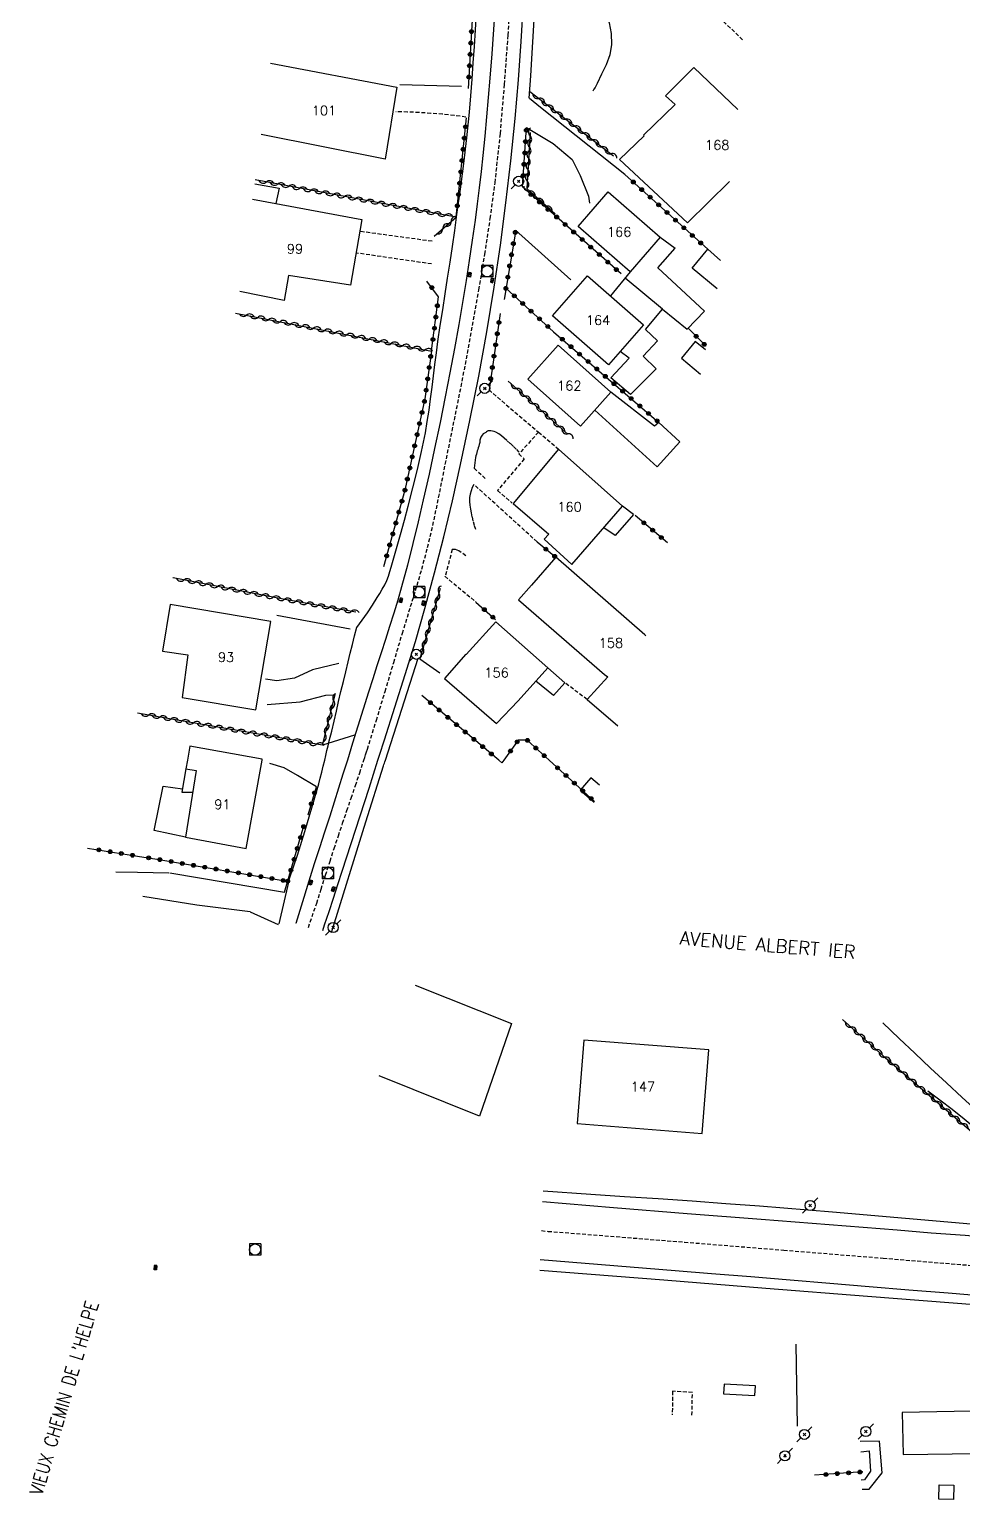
# Model space of a CAD drawing. Header units: millimetres. Extents: x 159000 to 160002, y 156999 to 158000.
# Drawn here: x 158999.7 to 159122.9, y 157573.4 to 157767.4 of the extents above; entities that cross this region are included whole.
import ezdxf
from ezdxf.enums import TextEntityAlignment as Align

# ---------------------------------------------------------------- set-up
doc = ezdxf.new("R2010")
doc.units = ezdxf.units.MM
doc.linetypes.add('DASHED', pattern=[0.75, 0.5, -0.25])
doc.layers.get('0').update_dxf_attribs({"linetype": 'CONTINUOUS'})
for name, color, linetype in [('W0001', 6, 'DASHED'), ('W0014', 7, 'CONTINUOUS'), ('W0017', 7, 'CONTINUOUS'), ('W0051', 7, 'CONTINUOUS'), ('W0101', 7, 'CONTINUOUS'), ('W0104', 1, 'CONTINUOUS'), ('W0112', 1, 'DASHED'), ('W0300', 7, 'CONTINUOUS'), ('W0310', 3, 'CONTINUOUS'), ('W0323', 7, 'CONTINUOUS'), ('W0401', 7, 'CONTINUOUS'), ('W0420', 7, 'CONTINUOUS'), ('W0473', 7, 'CONTINUOUS'), ('W0989', 7, 'CONTINUOUS'), ('W0991', 7, 'CONTINUOUS')]:
    doc.layers.add(name, color=color, linetype=linetype)
doc.styles.get("Standard").update_dxf_attribs({"font": 'romans.shx', "width": 0.85})

# ---------------------------------------------------------------- blocks, each defined once
blk = doc.blocks.new('T420')
for p, q in [((0.75, 0.75), (-0.75, 0.75)), ((-0.75, 0.75), (-0.75, -0.75)), ((0.75, 0.75), (0.75, -0.75)), ((0.75, -0.75), (-0.75, -0.75))]:
    blk.add_line(p, q)
blk.add_ellipse((0, 0), major_axis=(-0.53, 0.53), ratio=1, start_param=3.926991, end_param=10.210176)
blk = doc.blocks.new('T401')
for p, q in [((-0.3, 0.3), (0, 0.3)), ((-0.3, -0.25), (-0.3, 0.3)), ((-0.3, 0.15), (0, 0.15)), ((-0.3, 0), (0, 0)), ((0, 0.3), (0, -0.25)), ((-0.3, -0.15), (0, -0.15)), ((-0.3, -0.25), (-0.3, -0.3)), ((-0.3, -0.3), (0, -0.3)), ((0, -0.3), (0, -0.25))]:
    blk.add_line(p, q)
blk = doc.blocks.new('T473')
for p, q in [((-0.166667, 0.166667), (0.166667, -0.166667)), ((-0.166667, -0.166667), (0.166667, 0.166667)), ((0.500001, 0.500001), (1.000002, 1.000002)), ((-1.000002, -1.000002), (-0.500001, -0.500001))]:
    blk.add_line(p, q)
blk.add_ellipse((0, 0), major_axis=(0.471405, 0.471405), ratio=1, start_param=5.4977871438, end_param=11.780972451)
blk = doc.blocks.new('t310o')
at = {"color": 0, "linetype": 'Continuous'}
for centre, start, end in [((-0.5, 0.38), 216.8699, 323.1304), ((0.5, -0.37), 36.8699, 143.1303)]:
    blk.add_arc(centre, 0.625, start, end, dxfattribs=at)
blk = doc.blocks.new('t323o')
at = {"color": 0, "linetype": 'Continuous'}
for radius in [0.25, 0.15]:
    blk.add_circle((0, 0), radius, dxfattribs=at)

msp = doc.modelspace()

# ---------------------------------------------------------------- linework, layer by layer
at = {"layer": 'W0001'}
for points in [[(159043.87, 157671), (159043.99, 157671.36), (159044.11, 157671.73), (159044.22, 157672.09), (159044.34, 157672.46), (159045.53, 157676.27), (159046.68, 157680.09), (159047.82, 157683.92), (159048.96, 157687.75), (159049.82, 157690.57), (159050.69, 157693.39), (159051.52, 157696.23), (159052.29, 157699.08), (159052.98, 157701.99), (159053.6, 157704.91), (159054.18, 157707.84), (159054.77, 157710.77), (159055.67, 157715.16), (159056.56, 157719.56), (159057.42, 157723.96), (159058.23, 157728.36), (159059.05, 157733.06), (159059.84, 157737.77), (159060.56, 157742.49), (159061.19, 157747.22), (159061.89, 157753.7), (159062.44, 157760.19), (159062.92, 157766.69), (159063.35, 157773.19)], [(159036.55, 157648.94), (159036.55, 157648.94), (159037.66, 157652.13), (159038.24, 157653.99), (159038.82, 157655.84), (159039.42, 157657.69), (159039.96, 157659.36), (159040.52, 157661.02), (159041.08, 157662.69), (159041.64, 157664.35), (159042.21, 157666.01), (159042.77, 157667.67), (159043.33, 157669.33), (159043.87, 157671)], [(159067.31, 157608.92), (159068.2, 157608.83), (159072.69, 157608.48), (159077.18, 157608.13), (159081.67, 157607.77), (159086.17, 157607.41), (159099.29, 157606.35), (159112.42, 157605.29), (159125.54, 157604.21), (159138.67, 157603.14), (159144.97, 157602.63), (159151.27, 157602.11), (159157.58, 157601.6), (159163.88, 157601.08), (159170.18, 157600.57), (159176.49, 157600.05), (159182.79, 157599.53), (159189.09, 157599.02), (159202.16, 157597.96)]]:
    msp.add_lwpolyline(points, dxfattribs=at)
at = {"layer": 'W0014'}
for points in [[(159065.71, 157758.37), (159065.91, 157761.33), (159066.09, 157764.3), (159066.27, 157767.26), (159066.44, 157770.22), (159066.69, 157774.69), (159066.92, 157779.15), (159067.15, 157783.62), (159067.38, 157788.08), (159067.45, 157789.4), (159067.52, 157790.72), (159067.59, 157792.03), (159067.65, 157793.35)], [(159061.19, 157770.66), (159060.98, 157767.44), (159060.75, 157764.22), (159060.51, 157761.01), (159060.3, 157758.46), (159060.08, 157755.91), (159059.85, 157753.36), (159059.59, 157750.82), (159059.36, 157748.68), (159059.11, 157746.55), (159058.84, 157744.42), (159058.56, 157742.29), (159058.19, 157739.63), (159057.79, 157736.97), (159057.38, 157734.32), (159056.94, 157731.67), (159056.4, 157728.49), (159055.83, 157725.32), (159055.24, 157722.14), (159054.62, 157718.98), (159053.93, 157715.57), (159053.22, 157712.16), (159052.48, 157708.76), (159051.71, 157705.36), (159051.04, 157702.48), (159050.35, 157699.6), (159049.62, 157696.73), (159048.85, 157693.88), (159048.35, 157692.13), (159047.82, 157690.39), (159047.28, 157688.65), (159046.72, 157686.92), (159046.16, 157685.19), (159045.6, 157683.46), (159045.04, 157681.73), (159044.49, 157679.99), (159043.79, 157677.74), (159043.09, 157675.5), (159042.39, 157673.25), (159041.7, 157671)], [(159045.73, 157671), (159045.94, 157671.67), (159046.15, 157672.35), (159046.36, 157673.02), (159046.58, 157673.69), (159047.95, 157678.01), (159049.33, 157682.33), (159050.67, 157686.66), (159051.93, 157691.02), (159053.21, 157695.75), (159054.42, 157700.49), (159055.56, 157705.25), (159056.64, 157710.03), (159057.87, 157715.85), (159059.03, 157721.69), (159060.1, 157727.55), (159061.07, 157733.43), (159061.89, 157738.98), (159062.62, 157744.54), (159063.27, 157750.11), (159063.85, 157755.7), (159064.29, 157760.78), (159064.64, 157765.87), (159064.95, 157770.97)], [(159042.95, 157688.53), (159043.65, 157689.5), (159044.34, 157690.47), (159045, 157691.47), (159045.64, 157692.47), (159045.98, 157693.02), (159046.31, 157693.58), (159046.63, 157694.15), (159046.91, 157694.73), (159047.13, 157695.31), (159047.32, 157695.9), (159047.48, 157696.5), (159047.65, 157697.09), (159048.2, 157698.95), (159048.72, 157700.8), (159049.23, 157702.67), (159049.72, 157704.54), (159050.34, 157706.94), (159050.94, 157709.35), (159051.5, 157711.76), (159051.99, 157714.2), (159052.25, 157715.7), (159052.49, 157717.2), (159052.69, 157718.71), (159052.89, 157720.22), (159053.07, 157721.73), (159053.26, 157723.24), (159053.45, 157724.75), (159053.66, 157726.26), (159053.96, 157728.36), (159054.28, 157730.45), (159054.6, 157732.54), (159054.93, 157734.63), (159055.25, 157736.72), (159055.56, 157738.81), (159055.87, 157740.91), (159056.16, 157743), (159056.62, 157746.38), (159057.06, 157749.76), (159057.46, 157753.15), (159057.82, 157756.54), (159058.01, 157758.7), (159058.18, 157760.87), (159058.32, 157763.03), (159058.46, 157765.2), (159058.59, 157767.37), (159058.72, 157769.54)], [(159038.71, 157671), (159038.86, 157671.64), (159039.01, 157672.27), (159039.16, 157672.91), (159039.31, 157673.55), (159039.63, 157674.85), (159039.94, 157676.15), (159040.25, 157677.46), (159040.55, 157678.76), (159040.86, 157680.07), (159041.17, 157681.37), (159041.49, 157682.67), (159041.8, 157683.98), (159042.08, 157685.12), (159042.37, 157686.27), (159042.66, 157687.42), (159042.95, 157688.56)], [(159046.72, 157671), (159051.03, 157684.49)], [(159034.07, 157655.39), (159035.1, 157658.49), (159036.08, 157661.61), (159037.02, 157664.73), (159037.92, 157667.88), (159038.13, 157668.65), (159038.33, 157669.43), (159038.52, 157670.22), (159038.71, 157671)], [(159041.7, 157671), (159041.12, 157669.15), (159040.54, 157667.31), (159039.96, 157665.47), (159039.37, 157663.62), (159038.69, 157661.52), (159038.01, 157659.42), (159037.32, 157657.32), (159037.32, 157657.32), (159037.32, 157657.32), (159034.91, 157649.46), (159034.91, 157649.46)], [(159038.46, 157648.55), (159038.69, 157649.28), (159039.28, 157651.04), (159039.87, 157652.81), (159040.45, 157654.58), (159041.02, 157656.35), (159042.21, 157660.01), (159043.39, 157663.67), (159044.56, 157667.33), (159045.73, 157671)], [(159039.62, 157648.25), (159044.12, 157662.85), (159044.12, 157662.85), (159046.47, 157670.24), (159046.53, 157670.43), (159046.6, 157670.62), (159046.66, 157670.81), (159046.72, 157671)], [(159032.71, 157649.41), (159032.71, 157649.41), (159033.96, 157654.92), (159033.96, 157654.92), (159033.96, 157654.92), (159033.96, 157654.92), (159033.96, 157654.92), (159034.07, 157655.39)]]:
    msp.add_lwpolyline(points, dxfattribs=at)
at = {"layer": 'W0017'}
for points in [[(159067.42, 157784.21), (159068.57, 157782.69), (159069.67, 157781.14), (159070.72, 157779.56), (159071.73, 157777.94), (159072.73, 157776.27), (159073.71, 157774.58), (159074.6, 157772.85), (159075.35, 157771.04), (159075.83, 157769.71), (159076.25, 157768.33), (159076.53, 157766.91), (159076.57, 157765.45), (159076.32, 157764.08), (159075.83, 157762.77), (159075.23, 157761.53), (159074.65, 157760.32), (159074.52, 157760.06), (159074.39, 157759.8), (159074.24, 157759.54), (159074.09, 157759.3)], [(159056.78, 157759.9), (159048.61, 157760.12)], [(159078.32, 157748.32), (159067.19, 157757.13), (159065.72, 157758.34)], [(159065.34, 157754.51), (159068.87, 157752.37), (159071.38, 157750.3), (159072.44, 157748.18), (159073.51, 157745.44), (159073.67, 157744.5)], [(159063.9, 157740.95), (159071.18, 157734.42)], [(159032.4, 157690.15), (159042.08, 157688.36)], [(159040.58, 157683.76), (159037.1, 157682.91), (159034.74, 157681.81), (159032.4, 157681.48), (159030.88, 157681.71)], [(159051.26, 157684.39), (159053.91, 157682.55)], [(159031.13, 157678.34), (159035.46, 157678.7), (159038.88, 157679.57), (159040.11, 157679.61)], [(159042.64, 157674.33), (159038.42, 157673)], [(159037.61, 157667.47), (159035.1, 157668.99), (159033.35, 157669.98), (159031.49, 157670.56)], [(159011.17, 157656.26), (159014, 157656.22)], [(159014, 157656.22), (159018.13, 157656.15)], [(159018.27, 157656.16), (159033.42, 157653.58)], [(159014.69, 157653.07), (159021.84, 157651.93), (159028.86, 157651.02)], [(159028.86, 157650.99), (159032.55, 157649.34)], [(159144.15, 157608.04), (159143.06, 157609.01), (159141.96, 157609.97), (159140.86, 157610.93), (159139.76, 157611.89), (159138.85, 157612.66), (159137.94, 157613.43), (159137.03, 157614.19), (159136.11, 157614.96), (159135.2, 157615.72), (159134.29, 157616.48), (159133.38, 157617.25), (159132.47, 157618.02), (159130.04, 157620.12), (159127.63, 157622.22), (159125.22, 157624.34), (159122.84, 157626.48), (159120.74, 157628.41), (159118.67, 157630.37), (159116.6, 157632.33), (159114.53, 157634.29), (159112.35, 157636.35)], [(159136.17, 157612.53), (159133.33, 157615.04), (159130.46, 157617.51), (159127.57, 157619.96), (159124.65, 157622.37), (159123.08, 157623.64), (159121.49, 157624.89), (159119.89, 157626.12), (159118.28, 157627.34)], [(159111.91, 157581.16), (159109.36, 157581.08)], [(159110.56, 157574.82), (159112.26, 157576.96), (159111.94, 157581.16)], [(159109.45, 157579.71), (159110.59, 157579.85)], [(159110.56, 157579.85), (159110.73, 157577.16)], [(159110.73, 157577.16), (159109.96, 157576.02), (159109.5, 157575.98)], [(159109.64, 157574.82), (159110.56, 157574.82)]]:
    msp.add_lwpolyline(points, dxfattribs=at)
at = {"layer": 'W0051'}
for points in [[(159196.7, 157603.58), (159189.89, 157604.16), (159183.08, 157604.73), (159176.28, 157605.31), (159169.47, 157605.89), (159165.11, 157606.26), (159160.75, 157606.63), (159156.4, 157607), (159152.04, 157607.38), (159147.68, 157607.75), (159143.33, 157608.12), (159138.97, 157608.5), (159134.62, 157608.87), (159124.98, 157609.7), (159115.35, 157610.54), (159105.72, 157611.36), (159096.08, 157612.14), (159091.63, 157612.48), (159087.18, 157612.8), (159082.73, 157613.1), (159078.28, 157613.4), (159073.82, 157613.7), (159073.82, 157613.7), (159067.53, 157614.12)], [(159195.35, 157602.5), (159188.98, 157602.94), (159182.62, 157603.4), (159176.26, 157603.88), (159169.91, 157604.37), (159165.19, 157604.75), (159160.48, 157605.14), (159155.77, 157605.54), (159151.06, 157605.94), (159146.35, 157606.35), (159141.64, 157606.75), (159136.93, 157607.15), (159132.22, 157607.54), (159127.73, 157607.9), (159123.23, 157608.26), (159118.74, 157608.61), (159114.25, 157608.97), (159109.76, 157609.32), (159105.27, 157609.67), (159100.78, 157610.02), (159096.29, 157610.38), (159086.54, 157611.15), (159076.8, 157611.91), (159067.47, 157612.72)], [(159067.14, 157605.13), (159084.94, 157603.65), (159084.94, 157603.65), (159084.94, 157603.65), (159084.94, 157603.65), (159089.74, 157603.28), (159094.95, 157602.86), (159100.15, 157602.43), (159105.36, 157602), (159110.57, 157601.57), (159115.77, 157601.13), (159120.98, 157600.7), (159126.19, 157600.27)], [(159067.08, 157603.69), (159083.46, 157602.42), (159083.46, 157602.42), (159096.9, 157601.35), (159110.34, 157600.29), (159117.68, 157599.71), (159125.01, 157599.14)]]:
    msp.add_lwpolyline(points, dxfattribs=at)
at = {"layer": 'W0101'}
for points in [[(159031.56, 157763), (159048.24, 157759.84), (159046.68, 157750.31)], [(159093.24, 157756.88), (159087.41, 157762.44), (159083.68, 157758.69), (159084.97, 157757.54), (159080.78, 157753.48), (159080.87, 157753.39)], [(159046.68, 157750.31), (159030.34, 157753.59)], [(159092.13, 157747.37), (159086.57, 157741.94), (159077.6, 157750.26), (159080.87, 157753.39)], [(159029.2, 157745.05), (159043.61, 157742.38), (159042.11, 157733.7)], [(159042.11, 157733.7), (159033.94, 157734.97), (159033.34, 157731.67), (159027.52, 157732.88)], [(159081.1, 157687.43), (159080.96, 157687.56), (159069.2, 157697.78), (159066, 157694.1), (159064.29, 157692.17), (159075.64, 157682.32), (159076.05, 157682.01)], [(159076.06, 157682.01), (159073.33, 157679.02), (159077.4, 157675.54)], [(159030.44, 157671), (159030.47, 157671.14), (159020.91, 157672.86), (159020.59, 157671)], [(159020.59, 157671), (159020.39, 157669.85), (159021.73, 157669.64), (159020.33, 157660.85), (159028.36, 157659.36)], [(159028.36, 157659.36), (159030.44, 157671)], [(159050.63, 157641.3), (159063.37, 157636.25), (159059.14, 157624.02), (159045.91, 157629.35)]]:
    msp.add_lwpolyline(points, dxfattribs=at)
for points in [[(159079.03, 157735.46), (159072.14, 157741.42), (159076.1, 157745.99), (159082.98, 157740.03)], [(159076.18, 157723.2), (159068.78, 157729.66), (159073.39, 157734.94), (159080.79, 157728.48)], [(159065.52, 157721.3), (159069.5, 157725.77), (159076.46, 157719.56), (159072.48, 157715.1)], [(159078.02, 157704.52), (159069.58, 157712.03), (159063.58, 157704.87), (159068.27, 157700.85), (159067.66, 157700.19), (159071.34, 157696.83)], [(159029.61, 157677.64), (159031.58, 157689.29), (159018.32, 157691.56), (159017.31, 157685.4), (159020.64, 157684.9), (159019.88, 157679.28)], [(159061.31, 157689.28), (159057.36, 157684.95), (159057.35, 157685.01), (159054.5, 157681.79), (159061.36, 157675.85), (159064.24, 157678.86), (159068.17, 157683.2)], [(159072.03, 157623.06), (159088.52, 157621.76), (159089.39, 157632.79), (159072.9, 157634.08), (159072.03, 157623.06)]]:
    msp.add_lwpolyline(points, close=True, dxfattribs=at)
at = {"layer": 'W0104'}
for points in [[(159029.47, 157747.06), (159032.72, 157746.5), (159032.25, 157744.48)], [(159082.98, 157740.03), (159084.96, 157738.56)], [(159079.08, 157719.27), (159082.45, 157722.65), (159080.75, 157724.31), (159082.63, 157726.36), (159081.05, 157727.85), (159083.29, 157730.52), (159086.55, 157727.88), (159088.82, 157730.28), (159082.67, 157736), (159084.96, 157738.56)], [(159090.49, 157733.22), (159087.19, 157735.92), (159089.25, 157738.43)], [(159089.25, 157738.43), (159090.92, 157736.95)], [(159079.03, 157735.46), (159076.41, 157732.3)], [(159083.29, 157730.52), (159078.35, 157734.64)], [(159088.94, 157725.15), (159087.61, 157726.26), (159085.79, 157724.06), (159088.31, 157721.95)], [(159079.08, 157719.27), (159076.46, 157721.46), (159078.87, 157724.07), (159077.7, 157724.94)], [(159082.6, 157709.7), (159085.57, 157713), (159082.82, 157715.57), (159082.25, 157715.07), (159076.46, 157719.56)], [(159082.6, 157709.7), (159074.37, 157717.21)], [(159079.45, 157703.44), (159077.06, 157700.64), (159075.55, 157701.68)], [(159079.45, 157703.44), (159078.02, 157704.52)], [(159068.17, 157683.2), (159070.39, 157681.22), (159068.91, 157679.55), (159066.57, 157681.43)], [(159020.39, 157669.85), (159019.85, 157666.78), (159021.28, 157666.8)], [(159074.97, 157667.72), (159073.82, 157668.7), (159072.4, 157667.04)], [(159020.33, 157660.85), (159016.2, 157661.71), (159017.41, 157667.6), (159019.93, 157667.21)], [(159072.4, 157667.04), (159074.26, 157665.45)]]:
    msp.add_lwpolyline(points, dxfattribs=at)
for points in [[(159095.55, 157588.43), (159091.41, 157588.67), (159091.34, 157587.39), (159095.48, 157587.16)], [(159126.34, 157585.14), (159114.9, 157584.9), (159115.04, 157579.36), (159124.76, 157579.52), (159124.83, 157581.74), (159126.35, 157581.8)], [(159121.71, 157575.33), (159121.67, 157573.43), (159119.74, 157573.48), (159119.79, 157575.38)]]:
    msp.add_lwpolyline(points, close=True, dxfattribs=at)
at = {"layer": 'W0112'}
for points in [[(159067.43, 157792.55), (159084.33, 157775.28), (159093.83, 157766.09)], [(159057.34, 157755.88), (159056.57, 157755.99), (159055.8, 157756.09), (159055.03, 157756.18), (159054.26, 157756.25), (159052.72, 157756.37), (159051.18, 157756.47), (159049.63, 157756.54), (159048.09, 157756.58)], [(159043.46, 157740.82), (159053.05, 157739.5)], [(159052.82, 157736.49), (159042.93, 157737.93)], [(159060.39, 157719.87), (159066.92, 157714.3)], [(159064.39, 157711.65), (159063.99, 157712.06), (159063.59, 157712.45), (159063.17, 157712.82), (159062.75, 157713.19), (159062.4, 157713.49), (159062.05, 157713.79), (159061.68, 157714.06), (159061.28, 157714.29), (159061.08, 157714.37), (159060.87, 157714.44), (159060.65, 157714.48), (159060.43, 157714.48), (159060.3, 157714.46), (159060.18, 157714.41), (159060.06, 157714.34), (159059.95, 157714.27), (159059.8, 157714.17), (159059.64, 157714.06), (159059.5, 157713.92), (159059.39, 157713.77), (159059.32, 157713.64), (159059.27, 157713.5), (159059.23, 157713.36), (159059.2, 157713.22), (159059.18, 157713.07), (159059.16, 157712.93), (159059.13, 157712.79), (159059.1, 157712.65), (159059.04, 157712.44), (159058.98, 157712.23), (159058.91, 157712.02), (159058.85, 157711.82), (159058.78, 157711.61), (159058.72, 157711.4), (159058.67, 157711.19), (159058.62, 157710.97), (159058.56, 157710.62), (159058.51, 157710.26), (159058.47, 157709.9), (159058.44, 157709.55)], [(159066.92, 157714.3), (159064.33, 157711.42), (159065.04, 157710.76), (159061.51, 157706.59), (159063.45, 157704.94)], [(159066.92, 157714.3), (159069.58, 157712.03)], [(159058.44, 157709.55), (159059.96, 157708.11)], [(159058.4, 157707.41), (159058.19, 157707), (159058.02, 157706.57), (159057.89, 157706.13), (159057.82, 157705.68), (159057.81, 157705.16), (159057.86, 157704.64), (159057.95, 157704.13), (159058.05, 157703.63), (159058.16, 157703.07), (159058.29, 157702.52), (159058.44, 157701.98), (159058.61, 157701.43)], [(159066.74, 157699.82), (159058.41, 157707.38)], [(159055.54, 157698.79), (159054.6, 157695.27)], [(159057.34, 157697.99), (159056.41, 157698.64), (159055.97, 157698.8), (159055.54, 157698.79)], [(159054.57, 157695.27), (159058.66, 157691.91)], [(159073.33, 157679.02), (159070.39, 157681.22)], [(159087.17, 157584.55), (159087.23, 157587.58), (159084.59, 157587.73), (159084.58, 157584.61)]]:
    msp.add_lwpolyline(points, dxfattribs=at)
at = {"layer": 'W0300'}
msp.add_lwpolyline([(159100.89, 157593.93), (159101.04, 157583.1)], dxfattribs=at)
at = {"layer": 'W0310'}
for points in [[(159065.76, 157759.25), (159076.82, 157750.77)], [(159065.82, 157753.82), (159065.37, 157746.43), (159069.1, 157743.13)], [(159056.06, 157742.67), (159029.54, 157747.59)], [(159053.14, 157740.14), (159056.06, 157742.67)], [(159026.93, 157730.02), (159052.8, 157725)], [(159062.92, 157721.04), (159070.81, 157714.01)], [(159042.8, 157690.56), (159033.21, 157692.27), (159018.73, 157695.07), (159018.67, 157695.08)], [(159053.96, 157693.65), (159051.26, 157684.39)], [(159038.42, 157673), (159040.11, 157679.61)], [(159038.42, 157673), (159018.5, 157676.43), (159014, 157677.23)], [(159107.03, 157636.78), (159112.36, 157632.05), (159127.2, 157619.3), (159136.11, 157610.85)]]:
    msp.add_lwpolyline(points, dxfattribs=at)
at = {"layer": 'W0323'}
for points in [[(159058.8, 157779.3), (159057.65, 157759.66)], [(159056.06, 157742.67), (159057.41, 157755.77)], [(159064.8, 157746.65), (159065.34, 157754.48)], [(159089.25, 157738.43), (159078.32, 157748.32)], [(159077.81, 157735.21), (159064.8, 157746.65)], [(159063.91, 157740.95), (159062.37, 157731.79)], [(159053.73, 157732.17), (159052.19, 157734.24)], [(159052.8, 157725.03), (159053.73, 157732.17)], [(159068.92, 157727.54), (159062.62, 157733.3)], [(159061.88, 157729.96), (159060.39, 157719.87)], [(159089.04, 157725.65), (159086.65, 157728)], [(159068.92, 157727.54), (159082.82, 157715.57)], [(159052.8, 157725), (159051.94, 157718.68), (159049.29, 157706.63), (159046.49, 157696.52)], [(159083.95, 157699.71), (159079.68, 157703.3)], [(159066.74, 157699.82), (159069.2, 157697.78)], [(159058.66, 157691.88), (159061.26, 157689.56)], [(159061.69, 157671), (159051.51, 157679.55)], [(159068.34, 157671), (159065.41, 157673.67), (159064.26, 157673.64), (159062.33, 157671)], [(159062.33, 157671), (159062.09, 157670.67), (159061.69, 157671)], [(159074.29, 157665.56), (159068.34, 157671)], [(159036.51, 157663.81), (159037.61, 157667.47)], [(159033.4, 157653.6), (159035.96, 157662.36)], [(159007.43, 157659.41), (159014, 157658.36)], [(159014, 157658.36), (159016.57, 157657.94), (159033.77, 157655.05)], [(159109.73, 157577.09), (159103.36, 157576.65)]]:
    msp.add_lwpolyline(points, dxfattribs=at)

# ---------------------------------------------------------------- block references
at = {"layer": 'W0310'}
for p, rotation in [((159066.95, 157758.34), 322.5083745751372), ((159068.14, 157757.43), 322.5083745751372), ((159069.33, 157756.51), 322.5083745751372), ((159070.52, 157755.6), 322.5083745751372), ((159071.71, 157754.69), 322.5083745751372), ((159065.8, 157753.43), 266.475336942077), ((159072.9, 157753.77), 322.5083745751372), ((159074.09, 157752.86), 322.5083745751372), ((159065.61, 157750.44), 266.475336942077), ((159065.71, 157751.94), 266.475336942077), ((159075.28, 157751.95), 322.5083745751372), ((159076.47, 157751.04), 322.5083745751372), ((159065.52, 157748.94), 266.475336942077), ((159031.02, 157747.32), 169.4859069267271), ((159032.49, 157747.04), 169.4859069267271), ((159065.43, 157747.45), 266.475336942077), ((159033.97, 157746.77), 169.4859069267271), ((159035.44, 157746.49), 169.4859069267271), ((159036.91, 157746.22), 169.4859069267271), ((159038.39, 157745.95), 169.4859069267271), ((159039.86, 157745.67), 169.4859069267271), ((159041.34, 157745.4), 169.4859069267271), ((159042.81, 157745.13), 169.4859069267271), ((159065.73, 157746.11), 318.4952578862428), ((159066.86, 157745.12), 318.4952578862428), ((159044.29, 157744.85), 169.4859069267271), ((159045.76, 157744.58), 169.4859069267271), ((159047.24, 157744.3), 169.4859069267271), ((159048.71, 157744.03), 169.4859069267271), ((159050.19, 157743.76), 169.4859069267271), ((159051.66, 157743.48), 169.4859069267271), ((159053.14, 157743.21), 169.4859069267271), ((159067.98, 157744.12), 318.4952578862428), ((159054.28, 157741.13), 40.82683570224197), ((159054.61, 157742.94), 169.4859069267271), ((159055.41, 157742.11), 40.82683570224197), ((159028.4, 157729.73), 349.0330304270317), ((159029.87, 157729.44), 349.0330304270317), ((159031.34, 157729.16), 349.0330304270317), ((159032.82, 157728.87), 349.0330304270317), ((159034.29, 157728.59), 349.0330304270317), ((159035.76, 157728.3), 349.0330304270317), ((159037.23, 157728.02), 349.0330304270317), ((159038.71, 157727.73), 349.0330304270317), ((159040.18, 157727.45), 349.0330304270317), ((159041.65, 157727.16), 349.0330304270317), ((159043.12, 157726.88), 349.0330304270317), ((159044.6, 157726.59), 349.0330304270317), ((159046.07, 157726.31), 349.0330304270317), ((159047.54, 157726.02), 349.0330304270317), ((159049.01, 157725.74), 349.0330304270317), ((159050.49, 157725.45), 349.0330304270317), ((159051.96, 157725.16), 349.0330304270317), ((159064.04, 157720.05), 318.2791257800588), ((159065.16, 157719.05), 318.2791257800588), ((159066.28, 157718.05), 318.2791257800588), ((159067.4, 157717.05), 318.2791257800588), ((159068.52, 157716.05), 318.2791257800588), ((159069.64, 157715.05), 318.2791257800588), ((159070.76, 157714.06), 318.2791257800588), ((159020.14, 157694.79), 169.0609408551418), ((159021.62, 157694.51), 169.0609408551418), ((159023.09, 157694.23), 169.0609408551418), ((159024.56, 157693.94), 169.0609408551418), ((159026.03, 157693.66), 169.0609408551418), ((159027.51, 157693.37), 169.0609408551418), ((159028.98, 157693.09), 169.0609408551418), ((159030.45, 157692.8), 169.0609408551418), ((159053.78, 157693.03), 253.7568964528667), ((159031.92, 157692.52), 169.0609408551418), ((159033.4, 157692.24), 169.8877383552462), ((159034.87, 157691.97), 169.8877383552462), ((159036.35, 157691.71), 169.8877383552462), ((159037.83, 157691.45), 169.8877383552462), ((159039.3, 157691.18), 169.8877383552462), ((159040.78, 157690.92), 169.8877383552462), ((159042.26, 157690.66), 169.8877383552462), ((159052.94, 157690.15), 253.7568964528667), ((159053.36, 157691.59), 253.7568964528667), ((159052.52, 157688.71), 253.7568964528667), ((159052.1, 157687.27), 253.7568964528667), ((159051.68, 157685.83), 253.7568964528667), ((159039.91, 157678.81), 75.6646548919448), ((159039.54, 157677.36), 75.6646548919448), ((159015.48, 157676.97), 170.0063866346971), ((159016.95, 157676.71), 170.0063866346971), ((159018.43, 157676.45), 170.0063866346971), ((159019.91, 157676.19), 170.2101784072281), ((159021.39, 157675.94), 170.2101784072281), ((159022.87, 157675.68), 170.2101784072281), ((159024.34, 157675.43), 170.2101784072281), ((159025.82, 157675.17), 170.2101784072281), ((159039.16, 157675.9), 75.6646548919448), ((159027.3, 157674.91), 170.2101784072281), ((159028.78, 157674.66), 170.2101784072281), ((159030.26, 157674.4), 170.2101784072281), ((159031.74, 157674.15), 170.2101784072281), ((159033.21, 157673.89), 170.2101784072281), ((159034.69, 157673.64), 170.2101784072281), ((159036.17, 157673.38), 170.2101784072281), ((159038.79, 157674.45), 75.6646548919448), ((159037.65, 157673.13), 170.2101784072281), ((159108.15, 157635.78), 318.4110737356894), ((159109.28, 157634.79), 318.4110737356894), ((159110.4, 157633.79), 318.4110737356894), ((159111.52, 157632.8), 318.4110737356894), ((159112.64, 157631.8), 319.3237416883821), ((159113.78, 157630.83), 319.3237416883821), ((159114.92, 157629.85), 319.3237416883821), ((159116.06, 157628.87), 319.3237416883821), ((159117.2, 157627.89), 319.3237416883821), ((159118.33, 157626.92), 319.3237416883821), ((159119.47, 157625.94), 319.3237416883821), ((159120.61, 157624.96), 319.3237416883821), ((159121.75, 157623.98), 319.3237416883821), ((159122.88, 157623.01), 319.3237416883821)]:
    msp.add_blockref('t310o', p, dxfattribs=dict(at, rotation=rotation))
at = {"layer": 'W0323'}
for p, rotation in [((159058.08, 157767.15), 266.6482497721881), ((159058, 157765.65), 266.6482497721881), ((159057.82, 157762.66), 266.6482497721881), ((159057.91, 157764.15), 266.6482497721881), ((159057.73, 157761.16), 266.6482497721881), ((159057.14, 157753.11), 84.12368878299613), ((159057.29, 157754.6), 84.12368878299613), ((159065.32, 157754.13), 86.07466381736891), ((159056.98, 157751.62), 84.12368878299613), ((159065.11, 157751.14), 86.07466381736891), ((159065.21, 157752.64), 86.07466381736891), ((159056.83, 157750.13), 84.12368878299613), ((159065.01, 157749.64), 86.07466381736891), ((159056.52, 157747.14), 84.12368878299613), ((159056.67, 157748.64), 84.12368878299613), ((159064.9, 157748.15), 86.07466381736891), ((159079.43, 157747.31), 137.8630916646065), ((159056.37, 157745.65), 84.12368878299613), ((159065.93, 157745.66), 138.6535140177491), ((159080.54, 157746.3), 137.8630916646065), ((159081.66, 157745.3), 137.8630916646065), ((159056.21, 157744.16), 84.12368878299613), ((159067.05, 157744.67), 138.6535140177491), ((159068.18, 157743.68), 138.6535140177491), ((159082.77, 157744.29), 137.8630916646065), ((159083.88, 157743.28), 137.8630916646065), ((159069.31, 157742.69), 138.6535140177491), ((159070.43, 157741.7), 138.6535140177491), ((159084.99, 157742.28), 137.8630916646065), ((159086.11, 157741.27), 137.8630916646065), ((159063.86, 157740.66), 260.4870022767561), ((159071.56, 157740.71), 138.6535140177491), ((159072.68, 157739.71), 138.6535140177491), ((159087.22, 157740.26), 137.8630916646065), ((159088.33, 157739.26), 137.8630916646065), ((159063.36, 157737.71), 260.4870022767561), ((159063.61, 157739.18), 260.4870022767561), ((159073.81, 157738.72), 138.6535140177491), ((159074.94, 157737.73), 138.6535140177491), ((159063.11, 157736.23), 260.4870022767561), ((159076.06, 157736.74), 138.6535140177491), ((159077.19, 157735.75), 138.6535140177491), ((159052.84, 157733.37), 126.6925118980181), ((159062.87, 157734.75), 260.4870022767561), ((159062.62, 157733.27), 260.4870022767561), ((159063.73, 157732.29), 137.5349014212167), ((159053.58, 157730.98), 82.5195124580041), ((159064.84, 157731.27), 137.5349014212167), ((159065.94, 157730.26), 137.5349014212167), ((159053.19, 157728.01), 82.5195124580041), ((159053.38, 157729.49), 82.5195124580041), ((159061.7, 157728.77), 261.6014274133348), ((159067.05, 157729.25), 137.5349014212167), ((159068.16, 157728.24), 137.5349014212167), ((159052.99, 157726.52), 82.5195124580041), ((159061.26, 157725.81), 261.6014274133348), ((159061.48, 157727.29), 261.6014274133348), ((159070.06, 157726.56), 319.2834802121779), ((159087.72, 157726.95), 135.5275491849061), ((159088.79, 157725.89), 135.5275491849061), ((159052.7, 157724.3), 262.2368558238055), ((159061.04, 157724.32), 261.6014274133348), ((159071.2, 157725.58), 319.2834802121779), ((159072.33, 157724.6), 319.2834802121779), ((159052.5, 157722.82), 262.2368558238055), ((159060.83, 157722.84), 261.6014274133348), ((159073.47, 157723.62), 319.2834802121779), ((159074.61, 157722.64), 319.2834802121779), ((159052.3, 157721.33), 262.2368558238055), ((159060.61, 157721.35), 261.6014274133348), ((159075.74, 157721.66), 319.2834802121779), ((159076.88, 157720.69), 319.2834802121779), ((159051.87, 157718.36), 257.6318535407448), ((159052.09, 157719.84), 262.2368558238055), ((159078.02, 157719.71), 319.2834802121779), ((159079.15, 157718.73), 319.2834802121779), ((159051.55, 157716.9), 257.6318535407448), ((159080.29, 157717.75), 319.2834802121779), ((159081.43, 157716.77), 319.2834802121779), ((159051.22, 157715.43), 257.6318535407448), ((159082.57, 157715.79), 319.2834802121779), ((159050.58, 157712.5), 257.6318535407448), ((159050.9, 157713.97), 257.6318535407448), ((159050.26, 157711.04), 257.6318535407448), ((159049.94, 157709.57), 257.6318535407448), ((159049.3, 157706.64), 257.6318535407448), ((159049.62, 157708.11), 257.6318535407448), ((159048.9, 157705.19), 254.50572491544), ((159048.5, 157703.75), 254.50572491544), ((159080.83, 157702.33), 139.9517788988631), ((159047.69, 157700.86), 254.50572491544), ((159048.09, 157702.3), 254.50572491544), ((159081.98, 157701.37), 139.9517788988631), ((159083.12, 157700.4), 139.9517788988631), ((159047.29, 157699.41), 254.50572491544), ((159067.9, 157698.86), 320.373585301762), ((159046.89, 157697.97), 254.50572491544), ((159069.05, 157697.91), 320.373585301762), ((159059.78, 157690.88), 318.1656345803504), ((159060.9, 157689.88), 318.1656345803504), ((159052.66, 157678.59), 139.9560230904674), ((159053.81, 157677.62), 139.9560230904674), ((159054.95, 157676.66), 139.9560230904674), ((159056.1, 157675.69), 139.9560230904674), ((159057.25, 157674.73), 139.9560230904674), ((159058.4, 157673.76), 139.9560230904674), ((159064.1, 157673.42), 233.863030932378), ((159065.47, 157673.62), 137.5944371155152), ((159059.55, 157672.8), 139.9560230904674), ((159060.7, 157671.83), 139.9560230904674), ((159063.22, 157672.21), 233.863030932378), ((159066.57, 157672.61), 137.5944371155152), ((159067.68, 157671.6), 137.5944371155152), ((159069.44, 157669.99), 137.5944371153457), ((159070.55, 157668.98), 137.5944371153457), ((159071.66, 157667.97), 137.5944371153457), ((159037.37, 157666.69), 73.3251809677625), ((159072.77, 157666.95), 137.5944371153457), ((159073.87, 157665.94), 137.5944371153457), ((159036.94, 157665.25), 73.3251809677625), ((159035.93, 157662.24), 73.71568693231329), ((159035.51, 157660.8), 73.71568693231329), ((159008.91, 157659.17), 350.8926954985594), ((159010.39, 157658.93), 350.8926954985594), ((159011.87, 157658.7), 350.8926954985594), ((159013.35, 157658.46), 350.8926954985594), ((159015.48, 157658.12), 350.8926954987225), ((159016.96, 157657.88), 350.4610062957136), ((159034.67, 157657.92), 73.71568693231329), ((159035.09, 157659.36), 73.71568693231329), ((159018.44, 157657.63), 350.4610062957136), ((159019.92, 157657.38), 350.4610062957136), ((159021.4, 157657.13), 350.4610062957136), ((159022.88, 157656.88), 350.4610062957136), ((159024.36, 157656.64), 350.4610062957136), ((159025.84, 157656.39), 350.4610062957136), ((159027.32, 157656.14), 350.4610062957136), ((159028.8, 157655.89), 350.4610062957136), ((159034.25, 157656.48), 73.71568693231329), ((159030.28, 157655.64), 350.4610062957136), ((159031.75, 157655.39), 350.4610062957136), ((159033.23, 157655.14), 350.4610062957136), ((159033.83, 157655.04), 73.71568693231329), ((159104.85, 157576.75), 183.9904973573712), ((159106.35, 157576.86), 183.9904973573712), ((159107.85, 157576.96), 183.9904973573712), ((159109.34, 157577.06), 183.9904973573712)]:
    msp.add_blockref('t323o', p, dxfattribs=dict(at, rotation=rotation))
at = {"layer": 'W0401'}
for p, rotation in [((159057.71, 157735.09), 171.0221894403038), ((159060.95, 157734.32), 351.2260107091879), ((159048.62, 157692.13), 163.6086884547936), ((159051.88, 157691.71), 344.5709339291159), ((159036.75, 157654.9), 161.6146283869867), ((159039.99, 157653.95), 341.8018864471336), ((159016.23, 157604.06), 176.8585041238097)]:
    msp.add_blockref('T401', p, dxfattribs=dict(at, rotation=rotation))
at = {"layer": 'W0420'}
for p in [(159060.15, 157735.53), (159051.16, 157693.18), (159039.13, 157656.09), (159029.52, 157606.42)]:
    msp.add_blockref('T420', p, dxfattribs=at)
at = {"layer": 'W0473'}
for p in [(159064.3, 157747.4), (159059.83, 157720.08), (159050.81, 157684.98), (159039.82, 157648.92), (159102.77, 157612.24), (159102.01, 157582.03), (159110.12, 157582.42), (159099.44, 157579.21)]:
    msp.add_blockref('T473', p, dxfattribs=at)

# ---------------------------------------------------------------- texts
at = {"layer": 'W0989'}
msp.add_text('AVENUE ALBERT IER', height=1.75, rotation=355.3731, dxfattribs=at).set_placement((159085.5, 157646.69))
at = {"layer": 'W0989', "width": 0.85}
msp.add_text("VIEUX CHEMIN DE L'HELPE", height=1.75, rotation=73.5242, dxfattribs=at).set_placement((159001.4, 157573.9))
at = {"layer": 'W0991'}
for s, p in [('101', (159038.62, 157756.74)), ('168', (159090.51, 157752.19)), ('166', (159077.56, 157740.72)), ('99', (159034.79, 157738.48)), ('164', (159074.78, 157729.07)), ('162', (159070.99, 157720.43)), ('160', (159071.02, 157704.43)), ('93', (159025.69, 157684.6)), ('158', (159076.48, 157686.48)), ('156', (159061.39, 157682.56)), ('91', (159025.21, 157665.18)), ('147', (159080.71, 157627.92))]:
    msp.add_text(s, height=1.25, dxfattribs=at).set_placement(p, align=Align.MIDDLE_CENTER)

doc.saveas('drawing.dxf')
